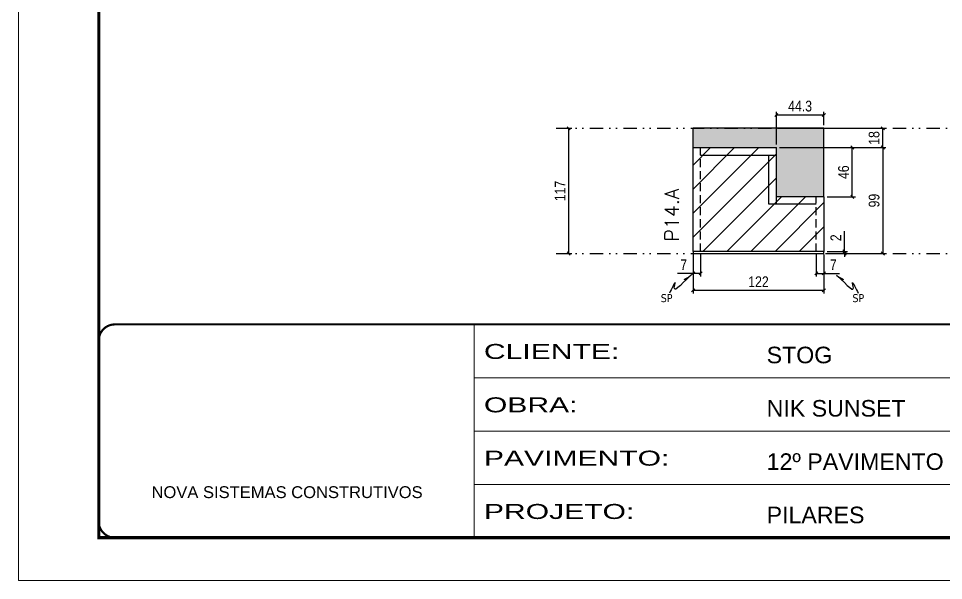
# Model space of a CAD drawing. Extents: x 808 to 7089, y -98 to 17032.
# Drawn here: x 3992 to 4856, y 13685 to 14210 of the extents above; entities that cross this region are included whole.
import ezdxf

# ---------------------------------------------------------------- set-up
doc = ezdxf.new("R2010")
doc.units = 0
for name, pattern in [('CONTINUO', [0]), ('DASHED', [0.75, 0.5, -0.25]), ('DIVIDE2', [0.625, 0.25, -0.125, 0, -0.125, 0, -0.125]), ('HIDDEN', [0.375, 0.25, -0.125])]:
    doc.linetypes.add(name, pattern=pattern)
for name, color, linetype in [('COTA', 241, 'Continuous'), ('Nível', 160, 'Continuous'), ('Painéis', 200, 'Continuous'), ('SARR_2.2x7', 40, 'Continuous'), ('Sarrafo de Pressão', 42, 'HIDDEN'), ('texto', 7, 'Continuous')]:
    doc.layers.add(name, color=color, linetype=linetype)
for name, color, linetype, lineweight in [('Folhas', 255, 'Continuous', 9), ('REAPROVEITAMENTO', 251, 'Continuous', 9), ('SARRAFO DE PRESSAO', 251, 'DASHED', 9), ('Texto Seção', 7, 'Continuous', 15)]:
    doc.layers.add(name, color=color, linetype=linetype, lineweight=lineweight)
doc.styles.add('ARIAL', font='arial.ttf')
doc.styles.add('COTA TECNICA', font='techl___.ttf', dxfattribs={"height": 10})
doc.styles.add('COTA TECNICA-50', font='techl___.ttf', dxfattribs={"height": 10})
doc.styles.add('REGUA-120', font='ROMANS.shx', dxfattribs={"height": 15})
doc.styles.get("Standard").update_dxf_attribs({"font": 'arial.ttf'})
doc.styles.add('Tecnologia', font='')
doc.styles.get('Tecnologia').set_extended_font_data('Forgotten Futurist')
doc.dimstyles.new('COTA PAINEL-50', dxfattribs={"dimtxt": 10, "dimasz": 3, "dimexe": 3, "dimexo": 3, "dimgap": 3, "dimtad": 1, "dimdec": 1, "dimzin": 12, "dimdsep": 46, "dimtxsty": 'COTA TECNICA-50', "dimblk1": 'OBLIQUE', "dimblk2": 'OBLIQUE', "dimsah": 1, "dimcen": 0.9, "dimclrd": 4, "dimclre": 4, "dimclrt": 240, "dimadec": 1, "dimazin": 3, "dimtfac": 1, "dimtdec": 1, "dimtmove": 0, "dimatfit": 3, "dimfxl": 1, "dimtolj": 1, "dimtzin": 12, "dimarcsym": 0})
doc.dimstyles.new('PAINEL', dxfattribs={"dimtxt": 10, "dimasz": 3, "dimexe": 3, "dimexo": 3, "dimgap": 3, "dimtad": 1, "dimdec": 1, "dimzin": 12, "dimdsep": 46, "dimtxsty": 'COTA TECNICA', "dimblk1": 'OBLIQUE', "dimblk2": 'OBLIQUE', "dimsah": 1, "dimcen": 0.9, "dimclrd": 4, "dimclre": 4, "dimclrt": 240, "dimadec": 1, "dimazin": 3, "dimtfac": 1, "dimtdec": 1, "dimtmove": 0, "dimatfit": 3, "dimfxl": 1, "dimtolj": 1, "dimtzin": 12, "dimarcsym": 0})
doc.dimstyles.get("Standard").update_dxf_attribs({"dimtxt": 0.18, "dimasz": 0.18, "dimexe": 0.18, "dimexo": 0.0625, "dimgap": 0.09, "dimtad": 0, "dimtih": 1, "dimtoh": 1, "dimdec": 4, "dimzin": 0, "dimdsep": 46, "dimtxsty": 'Standard', "dimcen": 0.09, "dimadec": 0, "dimazin": 0, "dimtfac": 1, "dimtdec": 4, "dimtofl": 0, "dimtmove": 0, "dimatfit": 3, "dimfxl": 1, "dimtolj": 1, "dimtzin": 0, "dimarcsym": 0})

# ---------------------------------------------------------------- blocks, each defined once
blk = doc.blocks.new('9999999999')
at = {"color": 30, "linetype": 'CONTINUO'}
for p, q in [((98564.56, 34230.21), (98564.56, 34429.45)), ((98564.56, 34379.64), (99583.98, 34379.64)), ((98564.56, 34329.83), (99487.98, 34329.83)), ((98564.56, 34280.02), (99487.98, 34280.02))]:
    blk.add_line(p, q, dxfattribs=at)
at = {"color": 30, "linetype": 'CONTINUO', "const_width": 2}
blk.add_lwpolyline([(99583.98, 34230.21), (99583.98, 34414.45, 0.414214), (99568.98, 34429.45), (98228.98, 34429.45, 0.414214), (98213.98, 34414.45), (98213.98, 34245.21, 0.414214), (98228.98, 34230.21), (99583.98, 34230.21)], format="xyb", dxfattribs=at)
at = {"layer": 'Folhas'}
blk.add_lwpolyline([(98138.98, 34190.21), (99623.98, 34190.21), (99623.98, 35240.21), (98138.98, 35240.21)], close=True, dxfattribs=at)
at = {"layer": 'Folhas', "color": 30, "const_width": 3}
blk.add_lwpolyline([(98213.98, 34230.21), (99583.98, 34230.21), (99583.98, 35200.21), (98213.98, 35200.21)], close=True, dxfattribs=at)
at = {"color": 7, "linetype": 'Continuous', "ltscale": 5, "style": 'ARIAL'}
for s, height, p in [('STOG', 15.483, (98837.68, 34393.13)), ('NIK SUNSET', 15.483, (98837.68, 34343.32)), ('12º PAVIMENTO', 15.4829, (98837.68, 34293.51)), ('NOVA SISTEMAS CONSTRUTIVOS', 11.0592, (98263.19, 34267.21)), ('PILARES', 15.483, (98837.68, 34243.7))]:
    blk.add_text(s, height=height, dxfattribs=at).set_placement(p)
at = {"layer": 'Folhas', "color": 7, "style": 'Tecnologia', "width": 1.5}
for s, p in [('CLIENTE:', (98573.65, 34397.17)), ('OBRA:', (98573.65, 34347.31)), ('PAVIMENTO:', (98573.65, 34297.5)), ('PROJETO:', (98573.65, 34247.69))]:
    blk.add_text(s, height=14, dxfattribs=at).set_placement(p)
blk = doc.blocks.new('_Oblique')
at = {"color": 0, "linetype": 'ByBlock', "lineweight": -2}
blk.add_line((-0.5, -0.5), (0.5, 0.5), dxfattribs=at)
blk = doc.blocks.new('*D1288')
at = {"layer": 'COTA', "color": 4, "lineweight": -2, "transparency": 16777216}
for p, q in [((4496.66, 14107.74), (4508.51, 14107.74)), ((4505.51, 13990.74), (4505.51, 14107.74)), ((4496.66, 13990.74), (4508.51, 13990.74))]:
    blk.add_line(p, q, dxfattribs=at)
at = {"layer": 'Defpoints', "color": 0, "transparency": 16777216}
for p in [(4493.66, 14107.74), (4505.51, 14107.74), (4493.66, 13990.74)]:
    blk.add_point(p, dxfattribs=at)
at = {"layer": 'COTA', "color": 4, "lineweight": -2, "transparency": 16777216, "xscale": 3, "yscale": 3, "zscale": 3}
for p, rotation in [((4505.51, 14107.74), 90), ((4505.51, 13990.74), 270)]:
    blk.add_blockref('_Oblique', p, dxfattribs=dict(at, rotation=rotation))
at = {"layer": 'COTA', "color": 240, "transparency": 16777216, "insert": (4497.44, 14049.24), "char_height": 10, "attachment_point": 5, "rotation": 90, "style": 'COTA TECNICA-50'}
blk.add_mtext('\\A1;117', dxfattribs=at)
blk = doc.blocks.new('*D1273')
at = {"layer": 'COTA', "color": 4, "lineweight": -2, "transparency": 16777216}
for p, q in [((4621.75, 13989.74), (4621.75, 13953.38)), ((4743.75, 13989.74), (4743.75, 13953.38)), ((4743.75, 13956.38), (4621.75, 13956.38))]:
    blk.add_line(p, q, dxfattribs=at)
at = {"layer": 'Defpoints', "color": 0, "transparency": 16777216}
for p in [(4621.75, 13992.74), (4743.75, 13992.74), (4621.75, 13956.38)]:
    blk.add_point(p, dxfattribs=at)
at = {"layer": 'COTA', "color": 4, "lineweight": -2, "transparency": 16777216, "xscale": 3, "yscale": 3, "zscale": 3, "rotation": 180}
blk.add_blockref('_Oblique', (4621.75, 13956.38), dxfattribs=at)
at = {"layer": 'COTA', "color": 4, "lineweight": -2, "transparency": 16777216, "xscale": 3, "yscale": 3, "zscale": 3}
blk.add_blockref('_Oblique', (4743.75, 13956.38), dxfattribs=at)
at = {"layer": 'COTA', "color": 240, "transparency": 16777216, "insert": (4682.75, 13964.44), "char_height": 10, "attachment_point": 5, "style": 'COTA TECNICA'}
blk.add_mtext('\\A1;122', dxfattribs=at)
blk = doc.blocks.new('*D1274')
at = {"layer": 'COTA', "color": 4, "lineweight": -2, "transparency": 16777216}
for p, q in [((4736.75, 13989.74), (4736.75, 13969.23)), ((4743.75, 13987.74), (4743.75, 13969.23)), ((4736.75, 13972.23), (4743.75, 13972.23)), ((4743.75, 13972.23), (4758.48, 13972.23))]:
    blk.add_line(p, q, dxfattribs=at)
at = {"layer": 'Defpoints', "color": 0, "transparency": 16777216}
for p in [(4736.75, 13992.74), (4743.75, 13990.74), (4743.75, 13972.23)]:
    blk.add_point(p, dxfattribs=at)
at = {"layer": 'COTA', "color": 4, "lineweight": -2, "transparency": 16777216, "xscale": 3, "yscale": 3, "zscale": 3, "rotation": 180}
blk.add_blockref('_Oblique', (4736.75, 13972.23), dxfattribs=at)
at = {"layer": 'COTA', "color": 4, "lineweight": -2, "transparency": 16777216, "xscale": 3, "yscale": 3, "zscale": 3}
blk.add_blockref('_Oblique', (4743.75, 13972.23), dxfattribs=at)
at = {"layer": 'COTA', "color": 240, "transparency": 16777216, "insert": (4752.61, 13980.3), "char_height": 10, "attachment_point": 5, "style": 'COTA TECNICA-50'}
blk.add_mtext('\\A1;7', dxfattribs=at)
blk = doc.blocks.new('*D1275')
at = {"layer": 'COTA', "color": 4, "lineweight": -2, "transparency": 16777216}
for p, q in [((4621.75, 13987.74), (4621.75, 13969.23)), ((4628.75, 13989.74), (4628.75, 13969.23)), ((4621.75, 13972.23), (4607.02, 13972.23)), ((4628.75, 13972.23), (4621.75, 13972.23))]:
    blk.add_line(p, q, dxfattribs=at)
at = {"layer": 'Defpoints', "color": 0, "transparency": 16777216}
for p in [(4621.75, 13990.74), (4628.75, 13992.74), (4621.75, 13972.23)]:
    blk.add_point(p, dxfattribs=at)
at = {"layer": 'COTA', "color": 4, "lineweight": -2, "transparency": 16777216, "xscale": 3, "yscale": 3, "zscale": 3, "rotation": 180}
blk.add_blockref('_Oblique', (4621.75, 13972.23), dxfattribs=at)
at = {"layer": 'COTA', "color": 4, "lineweight": -2, "transparency": 16777216, "xscale": 3, "yscale": 3, "zscale": 3}
blk.add_blockref('_Oblique', (4628.75, 13972.23), dxfattribs=at)
at = {"layer": 'COTA', "color": 240, "transparency": 16777216, "insert": (4612.88, 13980.3), "char_height": 10, "attachment_point": 5, "style": 'COTA TECNICA-50'}
blk.add_mtext('\\A1;7', dxfattribs=at)
blk = doc.blocks.new('*D1276')
at = {"layer": 'COTA', "color": 4, "lineweight": -2, "transparency": 16777216}
for p, q in [((4763, 13992.74), (4763, 14011.54)), ((4746.75, 13992.74), (4766, 13992.74)), ((4746.75, 13990.74), (4766, 13990.74)), ((4763, 13990.74), (4763, 13992.74)), ((4763, 13990.74), (4763, 13987.74))]:
    blk.add_line(p, q, dxfattribs=at)
at = {"layer": 'Defpoints', "color": 0, "transparency": 16777216}
for p in [(4743.75, 13992.74), (4743.75, 13990.74), (4763, 13990.74)]:
    blk.add_point(p, dxfattribs=at)
at = {"layer": 'COTA', "color": 4, "lineweight": -2, "transparency": 16777216, "xscale": 3, "yscale": 3, "zscale": 3}
for p, rotation in [((4763, 13992.74), 270), ((4763, 13990.74), 90)]:
    blk.add_blockref('_Oblique', p, dxfattribs=dict(at, rotation=rotation))
at = {"layer": 'COTA', "color": 240, "transparency": 16777216, "insert": (4755, 14005.49), "char_height": 10, "attachment_point": 5, "rotation": 90, "style": 'COTA TECNICA-50'}
blk.add_mtext('\\A1;2', dxfattribs=at)
blk = doc.blocks.new('*D1272')
at = {"layer": 'COTA', "color": 4, "lineweight": -2, "transparency": 16777216}
for p, q in [((4700.45, 14107.74), (4801.83, 14107.74)), ((4798.83, 14089.74), (4798.83, 14107.74)), ((4702.45, 14089.74), (4801.83, 14089.74))]:
    blk.add_line(p, q, dxfattribs=at)
at = {"layer": 'Defpoints', "color": 0, "transparency": 16777216}
for p in [(4697.45, 14107.74), (4798.83, 14107.74), (4699.45, 14089.74)]:
    blk.add_point(p, dxfattribs=at)
at = {"layer": 'COTA', "color": 4, "lineweight": -2, "transparency": 16777216, "xscale": 3, "yscale": 3, "zscale": 3}
for p, rotation in [((4798.83, 14107.74), 90), ((4798.83, 14089.74), 270)]:
    blk.add_blockref('_Oblique', p, dxfattribs=dict(at, rotation=rotation))
at = {"layer": 'COTA', "color": 240, "transparency": 16777216, "insert": (4790.73, 14098.74), "char_height": 10, "attachment_point": 5, "rotation": 90, "style": 'COTA TECNICA-50'}
blk.add_mtext('\\A1;18', dxfattribs=at)
blk = doc.blocks.new('*D1290')
at = {"layer": 'COTA', "color": 4, "lineweight": -2, "transparency": 16777216}
for p, q in [((4702.45, 14089.74), (4801.83, 14089.74)), ((4798.83, 14089.74), (4798.83, 13990.74)), ((4746.75, 13990.74), (4801.83, 13990.74))]:
    blk.add_line(p, q, dxfattribs=at)
at = {"layer": 'Defpoints', "color": 0, "transparency": 16777216}
for p in [(4699.45, 14089.74), (4743.75, 13990.74), (4798.83, 13990.74)]:
    blk.add_point(p, dxfattribs=at)
at = {"layer": 'COTA', "color": 4, "lineweight": -2, "transparency": 16777216, "xscale": 3, "yscale": 3, "zscale": 3}
for p, rotation in [((4798.83, 14089.74), 90), ((4798.83, 13990.74), 270)]:
    blk.add_blockref('_Oblique', p, dxfattribs=dict(at, rotation=rotation))
at = {"layer": 'COTA', "color": 240, "transparency": 16777216, "insert": (4790.74, 14040.24), "char_height": 10, "attachment_point": 5, "rotation": 90, "style": 'COTA TECNICA'}
blk.add_mtext('\\A1;99', dxfattribs=at)
blk = doc.blocks.new('*D1291')
at = {"layer": 'COTA', "color": 4, "lineweight": -2, "transparency": 16777216}
for p, q in [((4702.45, 14089.74), (4773.35, 14089.74)), ((4770.35, 14043.74), (4770.35, 14089.74)), ((4746.75, 14043.74), (4773.35, 14043.74))]:
    blk.add_line(p, q, dxfattribs=at)
at = {"layer": 'Defpoints', "color": 0, "transparency": 16777216}
for p in [(4699.45, 14089.74), (4770.35, 14089.74), (4743.75, 14043.74)]:
    blk.add_point(p, dxfattribs=at)
at = {"layer": 'COTA', "color": 4, "lineweight": -2, "transparency": 16777216, "xscale": 3, "yscale": 3, "zscale": 3}
for p, rotation in [((4770.35, 14089.74), 90), ((4770.35, 14043.74), 270)]:
    blk.add_blockref('_Oblique', p, dxfattribs=dict(at, rotation=rotation))
at = {"layer": 'COTA', "color": 240, "transparency": 16777216, "insert": (4762.25, 14066.74), "char_height": 10, "attachment_point": 5, "rotation": 90, "style": 'COTA TECNICA'}
blk.add_mtext('\\A1;46', dxfattribs=at)
blk = doc.blocks.new('*D1292')
at = {"layer": 'COTA', "color": 4, "lineweight": -2, "transparency": 16777216}
for p, q in [((4699.45, 14092.74), (4699.45, 14123.21)), ((4699.45, 14120.21), (4743.75, 14120.21)), ((4743.75, 14110.74), (4743.75, 14123.21))]:
    blk.add_line(p, q, dxfattribs=at)
at = {"layer": 'Defpoints', "color": 0, "transparency": 16777216}
for p in [(4743.75, 14120.21), (4743.75, 14107.74), (4699.45, 14089.74)]:
    blk.add_point(p, dxfattribs=at)
at = {"layer": 'COTA', "color": 4, "lineweight": -2, "transparency": 16777216, "xscale": 3, "yscale": 3, "zscale": 3, "rotation": 180}
blk.add_blockref('_Oblique', (4699.45, 14120.21), dxfattribs=at)
at = {"layer": 'COTA', "color": 4, "lineweight": -2, "transparency": 16777216, "xscale": 3, "yscale": 3, "zscale": 3}
blk.add_blockref('_Oblique', (4743.75, 14120.21), dxfattribs=at)
at = {"layer": 'COTA', "color": 240, "transparency": 16777216, "insert": (4721.6, 14128.43), "char_height": 10, "attachment_point": 5, "style": 'COTA TECNICA'}
blk.add_mtext('\\A1;44.3', dxfattribs=at)

msp = doc.modelspace()

# ---------------------------------------------------------------- hatches: boundary and pattern name
at = {"layer": 'COTA', "linetype": 'ByBlock'}
h = msp.add_hatch(dxfattribs=at)
h.set_pattern_fill('AR-CONC', color=256, scale=0.03)
h.set_pattern_definition([(50, (0, 29), (5.4655401, -0.4781726), [0.5715, -6.2865]), (355, (0, 29), (-1.0573026, 5.7317054), [0.4572, -5.0292175]), (100.451445, (0.4555, 28.96), (4.4082374, 5.2535326), [0.4857003, -5.3427073]), (46.1842, (0, 30.524), (8.1323712, -1.2612698), [0.85725, -9.42975]), (96.63556, (0.678, 30.419), (7.122124, 7.4227837), [0.7285507, -8.0140682]), (351.18415, (0, 30.524), (7.122124, 7.4227837), [0.685799, -7.543792]), (21, (0.762, 30.143), (4.5484317, -3.067956), [0.5715, -6.2865]), (326, (0.762, 30.143), (1.8540609, 5.525639), [0.4572, -5.0292]), (71.451445, (1.141, 29.8873), (6.4024926, 2.457683), [0.4857003, -5.3426981]), (37.5, (0, 29), (0.0926581, 2.53665117), [0, -4.96824, 0, -5.1054, 0, -5.04825]), (7.5, (0, 29), (2.0045899, 3.00541724), [0, -2.91084, 0, -4.85394, 0, -1.92405]), (327.5, (-1.6993, 29), (4.06771786, -0.17186232), [0, -1.905, 0, -5.9436, 0, -7.8867]), (317.5, (-2.4613, 29), (4.4438754, 0.7627947), [0, -2.4765, 0, -3.94716, 0, -5.6007])])
h.paths.add_polyline_path([(4743.75, 14107.74), (4621.75, 14107.74), (4621.75, 14089.74), (4699.45, 14089.74), (4699.45, 14043.74), (4743.75, 14043.74)])
at = {"layer": 'REAPROVEITAMENTO'}
h = msp.add_hatch(dxfattribs=at)
h.set_pattern_fill('ANSI31', color=256, scale=5)
h.paths.add_polyline_path([(4699.45, 14089.74), (4621.75, 14089.74), (4621.75, 13992.74), (4743.75, 13992.74), (4743.75, 14043.74), (4699.45, 14043.74)])

# ---------------------------------------------------------------- linework, layer by layer
at = {"layer": 'COTA', "linetype": 'ByBlock'}
for p, q in [((4621.75, 14089.74), (4621.75, 14107.74)), ((4743.75, 14107.74), (4621.75, 14107.74)), ((4743.75, 14107.74), (4743.75, 14107.74)), ((4743.75, 14043.74), (4743.75, 14107.74))]:
    msp.add_line(p, q, dxfattribs=at)
at = {"layer": 'Nível', "color": 4, "linetype": 'DIVIDE2', "ltscale": 50}
for p, q in [((4493.66, 14107.74), (5436.67, 14107.74)), ((4493.66, 13990.74), (5436.67, 13990.74))]:
    msp.add_line(p, q, dxfattribs=at)
at = {"layer": 'Painéis'}
for p, q in [((4621.75, 14089.74), (4699.45, 14089.74)), ((4621.75, 13992.74), (4621.75, 14089.74)), ((4699.45, 14043.74), (4699.45, 14089.74)), ((4699.45, 14043.74), (4699.45, 14089.74)), ((4743.75, 14043.74), (4699.45, 14043.74)), ((4743.75, 14043.74), (4743.75, 13992.74)), ((4743.75, 13992.74), (4621.75, 13992.74))]:
    msp.add_line(p, q, dxfattribs=at)
msp.add_lwpolyline([(4621.75, 13990.74), (4743.75, 13990.74), (4743.75, 13992.74), (4621.75, 13992.74)], close=True, dxfattribs=at)
at = {"layer": 'SARR_2.2x7'}
for p, q in [((4628.75, 14082.74), (4699.45, 14082.74)), ((4692.45, 14036.74), (4692.45, 14082.74)), ((4699.45, 14036.74), (4699.45, 14043.74)), ((4736.75, 14036.74), (4692.45, 14036.74))]:
    msp.add_line(p, q, dxfattribs=at)
at = {"layer": 'Sarrafo de Pressão', "ltscale": 30}
for p, q in [((4628.75, 13992.74), (4628.75, 14089.74)), ((4736.75, 13992.74), (4736.75, 14043.74))]:
    msp.add_line(p, q, dxfattribs=at)

# ---------------------------------------------------------------- block references
at = {"layer": 'SARRAFO DE PRESSAO', "color": 6, "linetype": 'ByBlock'}
msp.add_blockref('9999999999', (-94147.31, -20504.88), dxfattribs=at)

# ---------------------------------------------------------------- texts
at = {"layer": 'texto', "color": 0, "char_height": 7.5, "attachment_point": 5}
for insert in [(4596.97, 13949.06), (4775.99, 13949.06)]:
    msp.add_mtext('{\\fTahoma|b0|i0|c0|p34;\\C4;SP}', dxfattribs=dict(at, insert=insert))
at = {"layer": 'Texto Seção', "insert": (4608.28, 14001.99), "char_height": 13, "width": 285.3299, "attachment_point": 7, "rotation": 90, "style": 'REGUA-120'}
msp.add_mtext('P14.A', dxfattribs=at)

# ---------------------------------------------------------------- dimensions: what is measured, and where the dimension line sits
at = {"layer": 'COTA'}
for base, p1, p2, dimstyle, picture, middle in [((4743.75, 14120.21), (4699.45, 14089.74), (4743.75, 14107.74), 'PAINEL', '*D1292', (4721.6, 14128.43)), ((4743.75, 13972.23), (4736.75, 13992.74), (4743.75, 13990.74), 'COTA PAINEL-50', '*D1274', (4752.61, 13980.3))]:
    dim = msp.add_linear_dim(base=base, p1=p1, p2=p2, dimstyle=dimstyle, dxfattribs=at)
    dim.commit()
    dim.dimension.update_dxf_attribs({"geometry": picture, "text_midpoint": middle})
for base, p1, p2, angle, dimstyle, picture, middle in [((4505.51, 14107.74), (4493.66, 13990.74), (4493.66, 14107.74), 90, 'COTA PAINEL-50', '*D1288', (4497.44, 14049.24)), ((4798.83, 14107.74), (4699.45, 14089.74), (4697.45, 14107.74), 90, 'COTA PAINEL-50', '*D1272', (4790.73, 14098.74)), ((4798.83, 13990.74), (4699.45, 14089.74), (4743.75, 13990.74), 90, 'PAINEL', '*D1290', (4790.74, 14040.24)), ((4770.35, 14089.74), (4743.75, 14043.74), (4699.45, 14089.74), 90, 'PAINEL', '*D1291', (4762.25, 14066.74)), ((4621.75, 13972.23), (4628.75, 13992.74), (4621.75, 13990.74), 180, 'COTA PAINEL-50', '*D1275', (4612.88, 13980.3))]:
    dim = msp.add_linear_dim(base=base, p1=p1, p2=p2, angle=angle, dimstyle=dimstyle, dxfattribs=at)
    dim.commit()
    dim.dimension.update_dxf_attribs({"geometry": picture, "text_midpoint": middle})
dim = msp.add_linear_dim(base=(4763, 13990.74), p1=(4743.75, 13992.74), p2=(4743.75, 13990.74), angle=90, dimstyle='COTA PAINEL-50', dxfattribs=at)
dim.commit()
dim.dimension.update_dxf_attribs({"geometry": '*D1276', "text_midpoint": (4763, 14005.49), "dimtype": 160})
dim = msp.add_linear_dim(base=(4621.75, 13956.38), p1=(4743.75, 13992.74), p2=(4621.75, 13992.74), angle=180, dimstyle='PAINEL', override={"dimarcsym": 2}, dxfattribs=at)
dim.commit()
dim.dimension.update_dxf_attribs({"geometry": '*D1273', "text_midpoint": (4682.75, 13964.44)})

# ---------------------------------------------------------------- leaders
at = {"layer": 'COTA', "path_type": 1}
for points in [[(4619.92, 13970.56), (4604.13, 13958.72), (4605.06, 13963.53), (4599.5, 13953.75)], [(4755.58, 13970.56), (4771.36, 13958.72), (4770.44, 13963.53), (4775.99, 13953.75)]]:
    msp.add_leader(points, dimstyle='Standard', override={"dimasz": 8}, dxfattribs=at)

doc.saveas('drawing.dxf')
